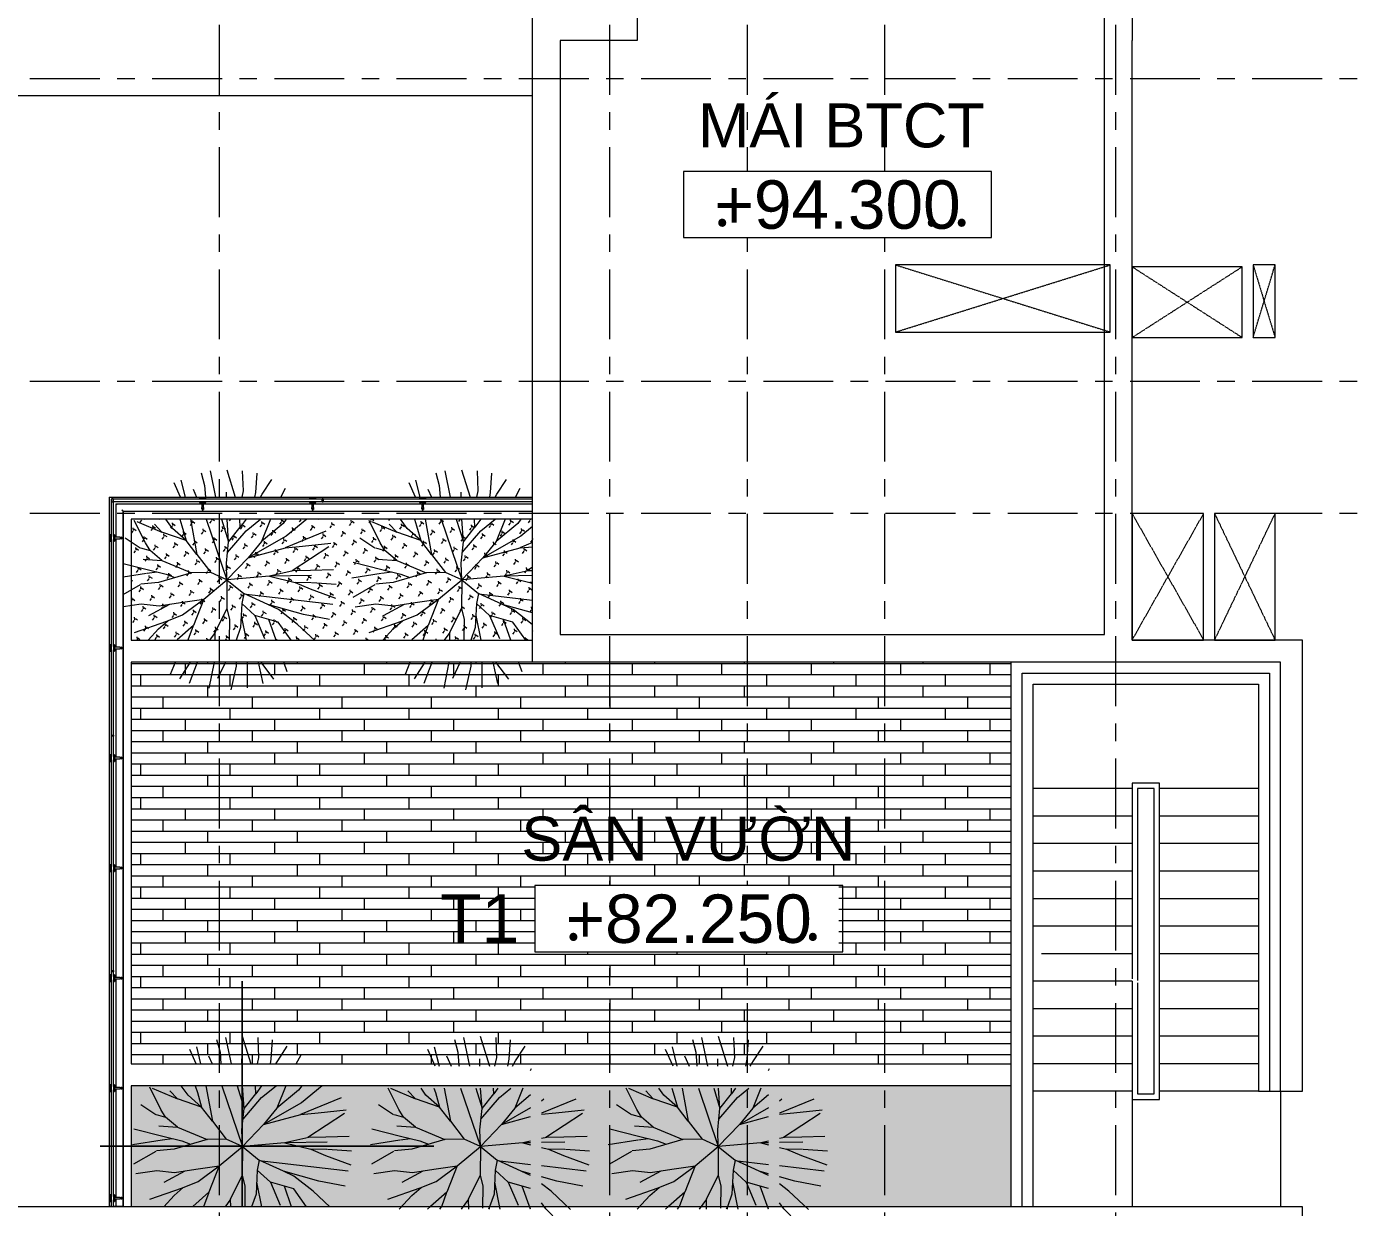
# Model space of a CAD drawing. Header units: millimetres. Extents: x -55734 to 162275, y -23881 to 125548.
# Drawn here: x 18150 to 30275, y 11595 to 22325 of the extents above; entities that cross this region are included whole.
import ezdxf
from ezdxf.enums import TextEntityAlignment as Align
from ezdxf.xclip import XClip

# ---------------------------------------------------------------- set-up
doc = ezdxf.new("R2010")
doc.units = ezdxf.units.MM
doc.header["$XCLIPFRAME"] = 0
doc.linetypes.add('Dash', pattern=[6.35, 3.175, -3.175])
doc.linetypes.add('Grid Line', pattern=[22.225, 12.7, -3.175, 3.175, -3.175])
for name, color, linetype, lineweight in [('A-DETL-GENF', 31, 'Continuous', 5), ('A-DETL-GENF-HDLN', 161, 'Dash', 5), ('A-FLOR-PATT', 8, 'Continuous', 9), ('CHU-1', 7, 'Continuous', 9), ('DIM', 1, 'Continuous', 5), ('KI-HIEU-1', 151, 'Continuous', 9), ('L-SITE', 91, 'Continuous', 5), ('NET THAY 1', 41, 'Continuous', 5), ('NET THAY 2', 55, 'Continuous', 5), ('NET-THAY', 2, 'Continuous', 9), ('TRUC', 225, 'Continuous', 5)]:
    doc.layers.add(name, color=color, linetype=linetype, lineweight=lineweight)
doc.styles.add('Arial', font='arial_0.ttf')
doc.styles.add('TA1', font='arial_0.ttf')

# ---------------------------------------------------------------- blocks, each defined once
blk = doc.blocks.new('Railing - NBS_RailInfillPnl_Post-658471-MẶT BẰNG CHIẾU MÁI')
at = {"layer": 'NET THAY 2'}
for p, q in [((-13, -5), (-13, 5)), ((13, 5), (-13, 5)), ((13, 5), (13, -5)), ((-13, -5), (13, -5))]:
    blk.add_line(p, q, dxfattribs=at)
blk = doc.blocks.new('Railing - Railing-575671-MẶT BẰNG CHIẾU MÁI')
at = {"layer": 'NET THAY 1'}
for p, q in [((18901, 18050), (18901, 11602)), ((18901, 18050), (22751, 18050)), ((18961, 17990), (18961, 17684)), ((18961, 17990), (19745, 17990)), ((19757, 17990), (20745, 17990)), ((20757, 17990), (21745, 17990)), ((21757, 17990), (22751, 17990)), ((19028, 11602), (19028, 17923)), ((19028, 17923), (22751, 17923)), ((19028, 17923), (19028, 11602)), ((19028, 17923), (22751, 17923)), ((18961, 17672), (18961, 16684)), ((18961, 16672), (18961, 15684)), ((18961, 15672), (18961, 14684)), ((18961, 14672), (18961, 13684)), ((18961, 13672), (18961, 12684)), ((18961, 12672), (18961, 11684)), ((18961, 11672), (18961, 11602)), ((18920, 11602), (18901, 11602)), ((18961, 11602), (18941, 11602)), ((18971, 11602), (18961, 11602)), ((19016, 11602), (18971, 11602)), ((19028, 11602), (19016, 11602))]:
    blk.add_line(p, q, dxfattribs=at)
for points, knots in [([(18971, 17980), (18970, 17981), (18968, 17982), (18967, 17984), (18966, 17985), (18965, 17985), (18964, 17986), (18964, 17987), (18963, 17987), (18962, 17988), (18962, 17989), (18961, 17989), (18961, 17990), (18961, 17990), (18961, 17990)], [-1, -1, -1, -1, -0.833333, -0.75, -0.666667, -0.625, -0.583333, -0.5, -0.458333, -0.416667, -0.333333, -0.25, -0.166667, 0, 0, 0, 0]), ([(19028, 17923), (19028, 17923), (19027, 17923), (19027, 17924), (19026, 17925), (19025, 17925), (19025, 17926), (19024, 17927), (19023, 17927), (19022, 17928), (19021, 17929), (19020, 17930), (19018, 17932), (19017, 17934), (19016, 17935)], [-1, -1, -1, -1, -0.833333, -0.75, -0.666667, -0.583333, -0.541667, -0.5, -0.416667, -0.375, -0.333333, -0.25, -0.166667, 0, 0, 0, 0])]:
    blk.add_open_spline(points, degree=3, knots=knots, dxfattribs=at)
at = {"extrusion": (0, 0, -1), "zscale": -1, "rotation": 90}
for p in [(-18931, 18020), (-20841, 18020)]:
    blk.add_blockref('Railing - NBS_RailInfillPnl_Post-658471-MẶT BẰNG CHIẾU MÁI', p, dxfattribs=at)
at = {"extrusion": (0, 0, -1), "zscale": -1}
for p in [(-18931, 15881), (-18931, 13741)]:
    blk.add_blockref('Railing - NBS_RailInfillPnl_Post-658471-MẶT BẰNG CHIẾU MÁI', p, dxfattribs=at)
blk = doc.blocks.new('Top Rail Type - Top Rail_Internal_-575676-MẶT BẰNG CHIẾU MÁI')
at = {"layer": 'NET THAY 1'}
for p, q in [((18926, 18031), (18920, 18031)), ((18920, 18031), (18920, 17699)), ((19729, 18031), (18936, 18031)), ((18941, 17693), (18941, 18009)), ((18941, 18009), (19736, 18009)), ((19766, 18009), (20736, 18009)), ((20729, 18031), (19772, 18031)), ((20766, 18009), (20836, 18009)), ((20836, 18031), (20772, 18031)), ((21729, 18031), (20846, 18031)), ((20846, 18009), (21736, 18009)), ((21766, 18009), (22751, 18009)), ((22751, 18031), (21772, 18031)), ((18920, 17656), (18920, 16699)), ((18941, 16693), (18941, 17663)), ((18920, 16656), (18920, 15886)), ((18941, 15886), (18941, 16663)), ((18920, 15876), (18920, 15699)), ((18941, 15693), (18941, 15876)), ((18920, 15656), (18920, 14699)), ((18941, 14693), (18941, 15663)), ((18920, 14656), (18920, 13746)), ((18941, 13746), (18941, 14663)), ((18920, 13736), (18920, 13699)), ((18941, 13693), (18941, 13736)), ((18920, 13656), (18920, 12699)), ((18941, 12693), (18941, 13663)), ((18920, 12656), (18920, 11699)), ((18941, 11693), (18941, 12663)), ((18920, 11656), (18920, 11602)), ((18941, 11602), (18941, 11663)), ((18920, 11602), (18941, 11602))]:
    blk.add_line(p, q, dxfattribs=at)
blk = doc.blocks.new('ALB-RAILING 32 - ALB-BALUSTER-537417-MẶT BẰNG CHIẾU MÁI')
at = {"layer": 'NET THAY 1'}
for p, q in [((-30, 101), (-30, 92)), ((-30, 101), (30, 101)), ((-21, 101), (-30, 101)), ((-30, 92), (-29, 92)), ((30, 92), (-30, 92)), ((-30, 70), (-30, 63)), ((-30, 70), (30, 70)), ((-29, 70), (-30, 70)), ((-30, 63), (-15, 63)), ((30, 63), (-30, 63)), ((-7, 63), (-7, 15)), ((7, 15), (7, 63)), ((15, 63), (30, 63)), ((30, 101), (21, 101)), ((29, 92), (30, 92)), ((30, 70), (29, 70)), ((30, 92), (30, 101)), ((30, 63), (30, 70))]:
    blk.add_line(p, q, dxfattribs=at)
at = {"layer": 'NET THAY 1', "flags": 128}
for points in [[(-7, 3), (-7, 4), (-7, 4), (-7, 5), (-7, 5), (-7, 5), (-7, 6), (-7, 6), (-7, 7), (-7, 7), (-7, 8), (-7, 8), (-7, 9), (-7, 10), (-7, 10), (-7, 11), (-7, 11), (-7, 12), (-7, 12), (-7, 13), (-7, 14), (-7, 14), (-7, 15), (-7, 15)], [(7, 15), (7, 14), (7, 14), (7, 13), (7, 13), (7, 12), (7, 11), (7, 11), (7, 10), (7, 10), (7, 9), (7, 9), (7, 8), (7, 8), (7, 7), (7, 7), (7, 6), (7, 6), (7, 5), (7, 5), (7, 4), (7, 4), (7, 3), (7, 3), (7, 3), (7, 2), (7, 2), (7, 2), (7, 1), (7, 1), (7, 1), (7, 1), (7, 1), (7, 0), (7, 0), (7, 0), (7, 0), (7, 0), (7, 0), (7, 0)], [(7, 0), (7, 0), (7, -1), (7, -1), (7, -1), (7, -1), (7, -2)], [(-5, -5), (-5, -4), (-6, -4), (-6, -4)], [(0, -7), (0, -7), (-1, -7), (-1, -7), (-1, -7), (-1, -7), (-2, -7)], [(6, -4), (6, -4), (6, -4), (5, -4), (5, -5), (5, -5), (5, -5), (5, -5), (4, -5), (4, -6), (4, -6), (4, -6), (4, -6), (3, -6), (3, -6), (3, -6), (3, -7), (2, -7), (2, -7), (2, -7), (1, -7), (1, -7), (1, -7), (1, -7), (0, -7), (0, -7), (0, -7)]]:
    blk.add_lwpolyline(points, dxfattribs=at)
at = {"layer": 'NET THAY 1'}
for start, end in [(90, 270), (270, 90)]:
    blk.add_arc((0, 0), 7, start, end, dxfattribs=at)
blk = doc.blocks.new('CAY XANH 1 - new block_dwg_110_植栽_中_高木 - 落葉1_φ4000_H5500-1445069-IDEA-4th Storey - Detail-V101-MẶT BẰNG CHIẾU MÁI')
at = {"layer": 'L-SITE'}
for p, q in [((-306, 1976), (-208, 1501)), ((-5, 2000), (152, 1501)), ((-842, 1501), (-958, 1760)), ((-838, 1808), (-762, 1501)), ((-615, 1645), (-551, 1501)), ((-10, 1501), (-10, 1592)), ((978, 1501), (1065, 1665)), ((791, 1101), (625, 696)), ((-1850, 759), (-1578, 578)), ((-1570, 578), (-1398, 529)), ((1289, 674), (1057, 580)), ((-2000, 33), (-1462, 119)), ((-1453, 121), (-1278, 144)), ((1289, 226), (1188, 159)), ((-1975, -315), (-1571, -88)), ((-1423, -653), (-1041, -445)), ((1289, -376), (303, -262)), ((258, -651), (347, -1099)), ((894, -1099), (762, -724)), ((-703, -1095), (-608, -832)), ((-1024, -1718), (-938, -1499)), ((-670, -1499), (-866, -1803)), ((-682, -1880), (-536, -1499)), ((-321, -1974), (-229, -1499)), ((-25, -1499), (-170, -1795)), ((365, -1499), (365, -1967)), ((659, -1888), (572, -1499)), ((855, -1808), (622, -1499)), ((1097, -1672), (1036, -1499))]:
    blk.add_line(p, q, dxfattribs=at)
at = {"layer": 'L-SITE', "flags": 128}
for points in [[(-472, 1941), (-408, 1715), (-391, 1501)], [(274, 1501), (298, 1613), (285, 1980)], [(541, 1934), (518, 1586), (503, 1501)], [(608, 1501), (641, 1557), (813, 1820)], [(-1522, 376), (-1182, 348), (-1399, 530), (-1482, 672), (-1685, 1077)], [(-1640, 1059), (-1182, 862), (-1319, 1008)], [(-860, 1101), (-819, 978), (-743, 713), (-1182, 862)], [(-665, 1101), (-546, 458), (-743, 713), (-989, 932), (-1112, 1101)], [(-376, 1101), (0, 0), (-295, 133)], [(-98, 1101), (30, 691), (242, 956)], [(1289, 164), (1206, 162), (773, 64), (0, 0), (-10, 303), (30, 691), (1, 1101)], [(1078, 1101), (1021, 1024), (625, 696), (384, 396), (0, 0), (305, -251), (268, -432)], [(10, 497), (348, 890), (611, 1101)], [(348, 1101), (242, 956), (234, 1101)], [(1289, 968), (1074, 790), (384, 396), (1064, 582), (1289, 600)], [(-1974, 319), (-1451, 187), (-1104, 101), (-945, 37)], [(-1182, 348), (-645, 125), (-1245, -52), (-1564, -80)], [(-546, 458), (-295, 133), (-645, 125)], [(-1683, -957), (-1092, -755), (-807, -637), (-423, -352), (0, 0), (-5, -527)], [(1289, 74), (773, 64), (1241, -50)], [(1289, -51), (1241, -50), (1289, -71)], [(-1938, -494), (-1560, -440), (-1235, -475), (-846, -416), (-423, -352), (-610, -834), (-905, -1095)], [(508, -651), (268, -432), (248, -870), (166, -1099)], [(1289, -604), (743, -453), (305, -251)], [(1284, -817), (935, -541), (743, -453)], [(-217, -960), (-5, -527), (44, -720), (40, -1099)], [(1165, -1099), (931, -773), (508, -651), (685, -1070)], [(-1433, -1099), (-1244, -895), (-1077, -745)], [(-213, -1099), (-217, -960), (-316, -1099)], [(76, -1999), (175, -1573), (173, -1499)]]:
    blk.add_lwpolyline(points, dxfattribs=at)
blk = doc.blocks.new('CAY XANH 1 - new block_dwg-V102-MẶT BẰNG CHIẾU MÁI')
at = {"xscale": 0.5, "yscale": 0.5, "zscale": 0.5}
blk.add_blockref('CAY XANH 1 - new block_dwg_110_植栽_中_高木 - 落葉1_φ4000_H5500-1445069-IDEA-4th Storey - Detail-V101-MẶT BẰNG CHIẾU MÁI', (-494874, 495980), dxfattribs=at)
blk = doc.blocks.new('CAY XANH 1 - CAY XANH 1-V105-MẶT BẰNG CHIẾU MÁI')
blk.add_blockref('CAY XANH 1 - new block_dwg-V102-MẶT BẰNG CHIẾU MÁI', (494876, -495981))
blk = doc.blocks.new('CAY XANH 1 - new block_dwg_110_植栽_中_高木 - 落葉1_φ4000_H5500-1445069-IDEA-4th Storey - Detail-V106-MẶT BẰNG CHIẾU MÁI')
at = {"layer": 'L-SITE'}
for p, q in [((-306, 1976), (-208, 1501)), ((-5, 2000), (152, 1501)), ((-842, 1501), (-958, 1760)), ((-838, 1808), (-762, 1501)), ((-615, 1645), (-551, 1501)), ((-10, 1501), (-10, 1592)), ((978, 1501), (1065, 1665)), ((791, 1101), (625, 696)), ((-1850, 759), (-1578, 578)), ((1796, 880), (1057, 580)), ((-1570, 578), (-1398, 529)), ((1855, 599), (1188, 159)), ((-1889, 50), (-1462, 119)), ((-1453, 121), (-1278, 144)), ((-1889, -267), (-1571, -88)), ((1984, -88), (1545, -58)), ((-1423, -653), (-1041, -445)), ((1923, -449), (303, -262)), ((258, -651), (347, -1099)), ((894, -1099), (762, -724)), ((-703, -1095), (-608, -832)), ((-1024, -1718), (-938, -1499)), ((-670, -1499), (-866, -1803)), ((-682, -1880), (-536, -1499)), ((-321, -1974), (-229, -1499)), ((-25, -1499), (-170, -1795)), ((365, -1499), (365, -1967)), ((659, -1888), (572, -1499)), ((855, -1808), (622, -1499)), ((1097, -1672), (1036, -1499))]:
    blk.add_line(p, q, dxfattribs=at)
at = {"layer": 'L-SITE', "flags": 128}
for points in [[(-472, 1941), (-408, 1715), (-391, 1501)], [(274, 1501), (298, 1613), (285, 1980)], [(541, 1934), (518, 1586), (503, 1501)], [(608, 1501), (641, 1557), (813, 1820)], [(-1522, 376), (-1182, 348), (-1399, 530), (-1482, 672), (-1685, 1077)], [(-1640, 1059), (-1182, 862), (-1319, 1008)], [(-860, 1101), (-819, 978), (-743, 713), (-1182, 862)], [(-665, 1101), (-546, 458), (-743, 713), (-989, 932), (-1112, 1101)], [(-376, 1101), (0, 0), (-295, 133)], [(-98, 1101), (30, 691), (242, 956)], [(1939, 182), (1516, 167), (1206, 162), (773, 64), (0, 0), (-10, 303), (30, 691), (1, 1101)], [(1078, 1101), (1021, 1024), (625, 696), (384, 396), (0, 0), (305, -251), (268, -432)], [(10, 497), (348, 890), (611, 1101)], [(348, 1101), (242, 956), (234, 1101)], [(1450, 1101), (1074, 790), (384, 396), (1064, 582), (1374, 607), (1887, 662)], [(-1889, 297), (-1451, 187), (-1104, 101), (-945, 37)], [(-1182, 348), (-645, 125), (-1245, -52), (-1564, -80)], [(-546, 458), (-295, 133), (-645, 125)], [(-1683, -957), (-1092, -755), (-807, -637), (-423, -352), (0, 0), (-5, -527)], [(1538, 78), (773, 64), (1241, -50)], [(1534, -57), (1241, -50), (1512, -168), (1971, -338)], [(-1890, -487), (-1560, -440), (-1235, -475), (-846, -416), (-423, -352), (-610, -834), (-905, -1095)], [(508, -651), (268, -432), (248, -870), (166, -1099)], [(1865, -721), (1389, -632), (743, -453), (305, -251)], [(1590, -1099), (1284, -817), (935, -541), (743, -453)], [(-217, -960), (-5, -527), (44, -720), (40, -1099)], [(1165, -1099), (931, -773), (508, -651), (685, -1070)], [(-1433, -1099), (-1244, -895), (-1077, -745)], [(-213, -1099), (-217, -960), (-316, -1099)], [(76, -1999), (175, -1573), (173, -1499)]]:
    blk.add_lwpolyline(points, dxfattribs=at)
blk = doc.blocks.new('CAY XANH 1 - new block_dwg-V107-MẶT BẰNG CHIẾU MÁI')
at = {"xscale": 0.5, "yscale": 0.5, "zscale": 0.5}
blk.add_blockref('CAY XANH 1 - new block_dwg_110_植栽_中_高木 - 落葉1_φ4000_H5500-1445069-IDEA-4th Storey - Detail-V106-MẶT BẰNG CHIẾU MÁI', (-494874, 495980), dxfattribs=at)
blk = doc.blocks.new('CAY XANH 1 - CAY XANH 1-V109-MẶT BẰNG CHIẾU MÁI')
blk.add_blockref('CAY XANH 1 - new block_dwg-V107-MẶT BẰNG CHIẾU MÁI', (494876, -495981))
blk = doc.blocks.new('CAY XANH 1 - new block_dwg_110_植栽_中_高木 - 落葉1_φ4000_H5500-1445069-IDEA-4th Storey - Detail-V110-MẶT BẰNG CHIẾU MÁI')
at = {"layer": 'L-SITE'}
for p, q in [((-306, 1976), (-208, 1501)), ((-5, 2000), (152, 1501)), ((-842, 1501), (-958, 1760)), ((-838, 1808), (-762, 1501)), ((-615, 1645), (-551, 1501)), ((-10, 1501), (-10, 1592)), ((978, 1501), (1065, 1665)), ((791, 1101), (625, 696)), ((-1850, 759), (-1578, 578)), ((1796, 880), (1057, 580)), ((-1570, 578), (-1398, 529)), ((1855, 599), (1188, 159)), ((-2000, 33), (-1462, 119)), ((-1453, 121), (-1278, 144)), ((-1975, -315), (-1571, -88)), ((1984, -88), (1545, -58)), ((-1423, -653), (-1041, -445)), ((1923, -449), (303, -262)), ((258, -651), (347, -1099)), ((894, -1099), (762, -724)), ((-703, -1095), (-608, -832))]:
    blk.add_line(p, q, dxfattribs=at)
at = {"layer": 'L-SITE', "flags": 128}
for points in [[(-472, 1941), (-408, 1715), (-391, 1501)], [(274, 1501), (298, 1613), (285, 1980)], [(541, 1934), (518, 1586), (503, 1501)], [(608, 1501), (641, 1557), (813, 1820)], [(-1522, 376), (-1182, 348), (-1399, 530), (-1482, 672), (-1685, 1077)], [(-1640, 1059), (-1182, 862), (-1319, 1008)], [(-860, 1101), (-819, 978), (-743, 713), (-1182, 862)], [(-665, 1101), (-546, 458), (-743, 713), (-989, 932), (-1112, 1101)], [(-376, 1101), (0, 0), (-295, 133)], [(-98, 1101), (30, 691), (242, 956)], [(1939, 182), (1516, 167), (1206, 162), (773, 64), (0, 0), (-10, 303), (30, 691), (1, 1101)], [(1078, 1101), (1021, 1024), (625, 696), (384, 396), (0, 0), (305, -251), (268, -432)], [(10, 497), (348, 890), (611, 1101)], [(348, 1101), (242, 956), (234, 1101)], [(1450, 1101), (1074, 790), (384, 396), (1064, 582), (1374, 607), (1887, 662)], [(-1974, 319), (-1451, 187), (-1104, 101), (-945, 37)], [(-1182, 348), (-645, 125), (-1245, -52), (-1564, -80)], [(-546, 458), (-295, 133), (-645, 125)], [(-1683, -957), (-1092, -755), (-807, -637), (-423, -352), (0, 0), (-5, -527)], [(1538, 78), (773, 64), (1241, -50)], [(1534, -57), (1241, -50), (1512, -168), (1971, -338)], [(-1938, -494), (-1560, -440), (-1235, -475), (-846, -416), (-423, -352), (-610, -834), (-905, -1095)], [(508, -651), (268, -432), (248, -870), (166, -1099)], [(1865, -721), (1389, -632), (743, -453), (305, -251)], [(1590, -1099), (1284, -817), (935, -541), (743, -453)], [(-217, -960), (-5, -527), (44, -720), (40, -1099)], [(1165, -1099), (931, -773), (508, -651), (685, -1070)], [(-1433, -1099), (-1244, -895), (-1077, -745)], [(-213, -1099), (-217, -960), (-316, -1099)]]:
    blk.add_lwpolyline(points, dxfattribs=at)
blk = doc.blocks.new('CAY XANH 1 - new block_dwg-V111-MẶT BẰNG CHIẾU MÁI')
at = {"xscale": 0.5, "yscale": 0.5, "zscale": 0.5}
blk.add_blockref('CAY XANH 1 - new block_dwg_110_植栽_中_高木 - 落葉1_φ4000_H5500-1445069-IDEA-4th Storey - Detail-V110-MẶT BẰNG CHIẾU MÁI', (-494874, 495980), dxfattribs=at)
blk = doc.blocks.new('CAY XANH 1 - CAY XANH_dwg-V112-MẶT BẰNG CHIẾU MÁI')
at = {"layer": 'L-SITE'}
for p, q in [((28746.5, 0), (28733, 0)), ((28788.3, 0), (28770.7, 0)), ((28931.4, 0), (28921.9, 0)), ((29155.3, 0), (29164.1, 0))]:
    blk.add_line(p, q, dxfattribs=at)
at = {"layer": 'L-SITE', "flags": 128}
for points in [[(28597.4, 0), (28603.7, 0), (28662, 0), (28642.6, 0), (28600.1, 0), (28579.1, 0), (28609.9, 0), (28604, 0), (28575.2, 0), (28563.7, 0), (28584.7, 0), (28609.9, 0), (28613.8, 0), (28600.1, 0), (28611.8, 0), (28638.7, 0), (28677.6, 0), (28708.4, 0), (28713.9, 0), (28725.7, 0), (28715.9, 0), (28712.3, 0), (28702.5, 0), (28691, 0), (28706.4, 0), (28731.3, 0), (28735.2, 0), (28750.6, 0), (28756.5, 0), (28781.4, 0), (28806.3, 0), (28821.7, 0), (28833.5, 0), (28837.1, 0), (28862.3, 0), (28883.3, 0), (28898.7, 0), (28916, 0), (28931.4, 0)], [(28591.6, 0), (28570.9, 0), (28578.4, 0), (28591.6, 0)], [(28694.1, 0), (28684.6, 0), (28661.3, 0), (28659.4, 0), (28644, 0), (28634.5, 0), (28611.2, 0), (28603.7, 0), (28597.4, 0)], [(28597.4, 0), (28603.7, 0), (28609.6, 0), (28597.4, 0)], [(28647.5, 0), (28660.7, 0), (28678.3, 0), (28673.9, 0), (28669.5, 0), (28647.5, 0)], [(29039.2, 0), (29014.3, 0), (28989.4, 0), (28974, 0), (28975.7, 0), (28958.6, 0), (28943.2, 0), (28925.9, 0), (28918, 0), (28931.4, 0), (28920, 0), (28895.1, 0), (28877.7, 0), (28821.5, 0), (28814, 0), (28794.6, 0), (28769.7, 0), (28707.5, 0), (28715.4, 0), (28722.9, 0), (28717.3, 0), (28707.5, 0), (28702, 0), (28694.1, 0)], [(28752.4, 0), (28737, 0), (28715.7, 0)], [(28715.7, 0), (28725.2, 0), (28721.6, 0)], [(28733, 0), (28738.9, 0), (28756, 0), (28765.8, 0), (28771.4, 0), (28775.3, 0), (28781.2, 0), (28788.7, 0), (28792.7, 0), (28732.7, 0)], [(28732.7, 0), (28740.3, 0), (28815.9, 0), (28825.4, 0), (28881.6, 0), (28895.1, 0), (28898.7, 0), (28889.2, 0), (28895.1, 0), (28904.6, 0), (28921.9, 0), (28927.8, 0)], [(28733, 0), (28735, 0), (28740.6, 0), (28746.5, 0), (28765.8, 0), (28752.4, 0)], [(28763.8, 0), (28748.4, 0), (28746.5, 0)], [(28785.1, 0), (28788.7, 0), (28790.7, 0), (28785.1, 0), (28763.8, 0)], [(28770.7, 0), (28768.5, 0), (28779.5, 0), (28788.3, 0)], [(28817.6, 0), (28796.6, 0), (28785.1, 0)], [(28921.9, 0), (28908.5, 0), (28910.5, 0), (28893.1, 0), (28898.7, 0), (28893.1, 0), (28867.9, 0), (28812, 0)], [(28812, 0), (28823.5, 0), (28817.6, 0)], [(28927.8, 0), (28939.3, 0), (28941.3, 0), (28946.8, 0), (28956.7, 0), (28933.4, 0), (28921.9, 0), (28931.4, 0), (28946.8, 0), (28962.2, 0), (28970.1, 0), (28981.6, 0), (28995, 0)], [(29091.3, 0), (29110.6, 0), (29116.2, 0), (29106.7, 0), (29089.3, 0), (29081.8, 0), (29072, 0), (29058.5, 0), (29037.2, 0), (29033.6, 0), (29018.2, 0), (29008.4, 0), (29002.8, 0), (28997, 0), (28983.5, 0), (28966.2, 0), (28958.6, 0), (28956.7, 0), (28939.3, 0), (28921.9, 0)], [(28921.9, 0), (28931.4, 0), (28933.4, 0), (28943.2, 0), (28956.7, 0), (28954.7, 0), (28958.6, 0), (28975.7, 0), (28981.6, 0), (28987.5, 0), (29004.8, 0), (29037.2, 0), (29047.1, 0), (29053, 0), (29041.2, 0), (29043.1, 0), (29051, 0), (29068.4, 0)], [(28995, 0), (29010.4, 0), (29025.8, 0), (29020.2, 0), (29006.5, 0)], [(29006.5, 0), (29025.8, 0), (29029.7, 0), (29018.2, 0), (29025.8, 0), (29045.1, 0), (29053, 0), (29062.5, 0), (29070, 0), (29083.8, 0), (29108.7, 0), (29114.5, 0)], [(29312.7, 0), (29293.4, 0), (29302.9, 0), (29316.3, 0), (29320.3, 0), (29302.9, 0), (29285.5, 0), (29262.6, 0), (29270.1, 0), (29304.9, 0), (29312.7, 0), (29304.9, 0), (29297.3, 0), (29281.9, 0), (29327.3, 0), (29348.6, 0), (29330.1, 0), (29343.5, 0), (29390.9, 0), (29381.4, 0), (29362, 0), (29366, 0), (29373.5, 0), (29352.5, 0), (29344.7, 0), (29331.2, 0), (29311.9, 0), (29298.5, 0), (29229.9, 0), (29212.5, 0), (29205, 0), (29176.1, 0), (29168.3, 0), (29150.9, 0), (29145.3, 0), (29160.7, 0), (29174.2, 0), (29170.2, 0), (29152.9, 0), (29145.3, 0), (29102.8, 0), (29106.7, 0), (29070, 0), (29043.1, 0), (29037.2, 0)], [(29037.2, 0), (29058.5, 0), (29072, 0), (29087.4, 0), (29099.2, 0), (29089.3, 0), (29075.9, 0), (29068.4, 0), (29104.7, 0), (29116.2, 0)], [(29116.2, 0), (29091.3, 0), (29083.8, 0), (29070, 0), (29049, 0), (29039.2, 0)], [(29068.4, 0), (29056.6, 0), (29060.5, 0), (29112.3, 0), (29147, 0), (29158.4, 0), (29135.5, 0), (29131.6, 0), (29147, 0), (29162.4, 0), (29169.9, 0), (29187.3, 0), (29195.1, 0), (29222, 0), (29233.5, 0), (29256.7, 0), (29210.9, 0), (29220.4, 0), (29208.6, 0), (29224, 0), (29237.7, 0), (29247.2, 0), (29260.6, 0), (29268.5, 0), (29283.9, 0), (29299.3, 0), (29312.7, 0)], [(29114.5, 0), (29100.8, 0), (29091.3, 0)], [(29160.7, 0), (29147, 0), (29133.5, 0), (29139.4, 0), (29162.4, 0), (29170.2, 0), (29154.8, 0)], [(29164.1, 0), (29172.9, 0), (29179.5, 0), (29192.7, 0), (29186.1, 0), (29150.9, 0), (29144.3, 0), (29137.8, 0), (29144.3, 0), (29155.3, 0)], [(29154.8, 0), (29162.4, 0), (29181.7, 0), (29191.5, 0), (29185.6, 0), (29212.5, 0), (29224, 0), (29205, 0), (29199.1, 0), (29177.8, 0), (29179.7, 0)], [(29179.7, 0), (29174.2, 0), (29160.7, 0)], [(29221.3, 0), (29199.3, 0), (29186.1, 0), (29199.3, 0)], [(29199.3, 0), (29210.3, 0), (29230.1, 0), (29241.1, 0), (29283.4, 0), (29301, 0), (29296.6, 0), (29238.9, 0), (29241.1, 0), (29225.7, 0), (29221.3, 0)]]:
    blk.add_lwpolyline(points, dxfattribs=at)
for points in [[(28645.7, 0), (28641.3, 0), (28706.9, 0), (28676.5, 0), (28672.1, 0), (28685.3, 0), (28676.5, 0)], [(28690.8, 0), (28669.5, 0), (28662, 0), (28675.4, 0), (28681, 0), (28698.3, 0), (28700.3, 0)], [(28737.7, 0), (28750.9, 0), (28759.7, 0), (28755.3, 0), (28737.7, 0), (28711.3, 0), (28700.3, 0), (28698.1, 0), (28715.7, 0), (28717.9, 0), (28722.3, 0), (28739.9, 0)], [(28785.9, 0), (28783.7, 0), (28768.3, 0), (28757.3, 0), (28752.9, 0), (28748.5, 0), (28768.3, 0), (28777.1, 0)], [(28904.6, 0), (28915.6, 0), (28871.6, 0), (28805.9, 0), (28810.3, 0), (28803.7, 0), (28873.8, 0), (28882.6, 0)], [(28871.6, 0), (28858.4, 0), (28851.8, 0), (28862.8, 0)], [(28898, 0), (28909, 0), (28928.8, 0), (28931, 0), (28935.4, 0), (28942, 0), (28931, 0), (28909, 0), (28880.4, 0)], [(28926.6, 0), (28942, 0), (28957.4, 0), (28950.8, 0), (28975, 0), (28957.4, 0), (28948.6, 0), (28915.6, 0)], [(28970.6, 0), (28975, 0), (28957.4, 0), (28942, 0), (28955.2, 0), (28950.8, 0)], [(29036.6, 0), (29043.2, 0), (29045.4, 0), (29025.6, 0), (29023.4, 0)], [(29118, 0), (29115.8, 0), (29135.6, 0), (29140, 0), (29129, 0)], [(29157.5, 0), (29161.9, 0), (29190.5, 0), (29194.9, 0), (29192.7, 0), (29205.9, 0), (29225.7, 0), (29219.1, 0), (29205.9, 0), (29203.7, 0), (29192.7, 0), (29164.1, 0)], [(29287, 0), (29239.4, 0), (29231.8, 0), (29294.6, 0), (29300.5, 0), (29319.8, 0), (29304.4, 0)]]:
    blk.add_lwpolyline(points, close=True, dxfattribs=at)
blk = doc.blocks.new('CAY XANH 1 - CAY XANH_dwg-V113-MẶT BẰNG CHIẾU MÁI')
at = {"layer": 'L-SITE'}
for p, q in [((0, -28746.5), (0, -28733)), ((0, -28788.3), (0, -28770.7)), ((0, -28931.4), (0, -28921.9)), ((0, -29096.5), (0, -29091.3)), ((0, -29091.3), (0, -29096.5))]:
    blk.add_line(p, q, dxfattribs=at)
at = {"layer": 'L-SITE', "flags": 128}
for points in [[(0, -28694.1), (0, -28684.6), (0, -28661.3), (0, -28659.4), (0, -28644), (0, -28634.5), (0, -28611.2), (0, -28603.7), (0, -28594.2), (0, -28603.7), (0, -28609.6), (0, -28592.2), (0, -28570.9), (0, -28578.4), (0, -28603.7), (0, -28662), (0, -28642.6), (0, -28600.1), (0, -28579.1), (0, -28609.9), (0, -28604), (0, -28575.2), (0, -28563.7), (0, -28584.7), (0, -28609.9), (0, -28613.8), (0, -28600.1), (0, -28611.8), (0, -28638.7), (0, -28677.6), (0, -28708.4), (0, -28713.9), (0, -28725.7), (0, -28715.9), (0, -28712.3), (0, -28702.5), (0, -28691), (0, -28706.4), (0, -28731.3), (0, -28735.2), (0, -28750.6), (0, -28756.5), (0, -28781.4), (0, -28806.3), (0, -28821.7), (0, -28833.5), (0, -28837.1), (0, -28862.3), (0, -28883.3), (0, -28898.7), (0, -28916), (0, -28931.4)], [(0, -28647.5), (0, -28660.7), (0, -28678.3), (0, -28673.9), (0, -28669.5), (0, -28647.5)], [(0, -29039.2), (0, -29014.3), (0, -28989.4), (0, -28974), (0, -28975.7), (0, -28958.6), (0, -28943.2), (0, -28925.9), (0, -28918), (0, -28931.4), (0, -28920), (0, -28895.1), (0, -28877.7), (0, -28821.5), (0, -28814), (0, -28794.6), (0, -28769.7), (0, -28707.5), (0, -28715.4), (0, -28722.9), (0, -28717.3), (0, -28707.5), (0, -28702), (0, -28694.1)], [(0, -28752.4), (0, -28737), (0, -28715.7)], [(0, -28715.7), (0, -28725.2), (0, -28721.6), (0, -28735), (0, -28740.6), (0, -28746.5), (0, -28765.8), (0, -28752.4)], [(0, -28733), (0, -28738.9), (0, -28756), (0, -28765.8), (0, -28771.4), (0, -28775.3), (0, -28781.2), (0, -28788.7), (0, -28792.7), (0, -28732.7)], [(0, -28732.7), (0, -28740.3), (0, -28815.9), (0, -28825.4), (0, -28881.6), (0, -28895.1), (0, -28898.7), (0, -28889.2), (0, -28895.1), (0, -28904.6), (0, -28921.9), (0, -28927.8)], [(0, -28763.8), (0, -28748.4), (0, -28746.5)], [(0, -28785.1), (0, -28788.7), (0, -28790.7), (0, -28785.1), (0, -28763.8)], [(0, -28770.7), (0, -28768.5), (0, -28779.5), (0, -28788.3)], [(0, -28817.6), (0, -28796.6), (0, -28785.1)], [(0, -28921.9), (0, -28908.5), (0, -28910.5), (0, -28893.1), (0, -28898.7), (0, -28893.1), (0, -28867.9), (0, -28812)], [(0, -28812), (0, -28823.5), (0, -28817.6)], [(0, -28927.8), (0, -28939.3), (0, -28941.3), (0, -28946.8), (0, -28956.7), (0, -28933.4), (0, -28921.9), (0, -28931.4), (0, -28946.8), (0, -28962.2), (0, -28970.1), (0, -28981.6), (0, -28995)], [(0, -29096.5), (0, -29089.3), (0, -29081.8), (0, -29072), (0, -29058.5), (0, -29037.2), (0, -29033.6), (0, -29018.2), (0, -29008.4), (0, -29002.8), (0, -28997), (0, -28983.5), (0, -28966.2), (0, -28958.6), (0, -28956.7), (0, -28939.3), (0, -28921.9)], [(0, -28921.9), (0, -28931.4), (0, -28933.4), (0, -28943.2), (0, -28956.7), (0, -28954.7), (0, -28958.6), (0, -28975.7), (0, -28981.6), (0, -28987.5), (0, -29004.8), (0, -29037.2), (0, -29047.1), (0, -29053), (0, -29041.2), (0, -29043.1), (0, -29051), (0, -29068.4)], [(0, -28995), (0, -29010.4), (0, -29025.8), (0, -29020.2), (0, -29006.5)], [(0, -29006.5), (0, -29025.8), (0, -29029.7), (0, -29018.2), (0, -29025.8), (0, -29045.1), (0, -29053), (0, -29062.5), (0, -29070), (0, -29083.8), (0, -29096.5)], [(0, -29096.5), (0, -29070), (0, -29043.1), (0, -29037.2)], [(0, -29037.2), (0, -29058.5), (0, -29072), (0, -29087.4), (0, -29096.5)], [(0, -29096.5), (0, -29091.3), (0, -29083.8), (0, -29070), (0, -29049), (0, -29039.2)], [(0, -29068.4), (0, -29056.6), (0, -29060.5), (0, -29096.5)], [(0, -29096.5), (0, -29089.3), (0, -29075.9), (0, -29068.4), (0, -29096.5)]]:
    blk.add_lwpolyline(points, dxfattribs=at)
for points in [[(0, -28645.7), (0, -28641.3), (0, -28706.9), (0, -28676.5), (0, -28672.1), (0, -28685.3), (0, -28676.5)], [(0, -28690.8), (0, -28669.5), (0, -28662), (0, -28675.4), (0, -28681), (0, -28698.3), (0, -28700.3)], [(0, -28737.7), (0, -28750.9), (0, -28759.7), (0, -28755.3), (0, -28737.7), (0, -28711.3), (0, -28700.3), (0, -28698.1), (0, -28715.7), (0, -28717.9), (0, -28722.3), (0, -28739.9)], [(0, -28785.9), (0, -28783.7), (0, -28768.3), (0, -28757.3), (0, -28752.9), (0, -28748.5), (0, -28768.3), (0, -28777.1)], [(0, -28904.6), (0, -28915.6), (0, -28871.6), (0, -28805.9), (0, -28810.3), (0, -28803.7), (0, -28873.8), (0, -28882.6)], [(0, -28871.6), (0, -28858.4), (0, -28851.8), (0, -28862.8)], [(0, -28898), (0, -28909), (0, -28928.8), (0, -28931), (0, -28935.4), (0, -28942), (0, -28931), (0, -28909), (0, -28880.4)], [(0, -28926.6), (0, -28942), (0, -28957.4), (0, -28950.8), (0, -28975), (0, -28957.4), (0, -28948.6), (0, -28915.6)], [(0, -28970.6), (0, -28975), (0, -28957.4), (0, -28942), (0, -28955.2), (0, -28950.8)], [(0, -29036.6), (0, -29043.2), (0, -29045.4), (0, -29025.6), (0, -29023.4)]]:
    blk.add_lwpolyline(points, close=True, dxfattribs=at)
blk = doc.blocks.new('CAY XANH 1 - CAY XANH 1-V114-MẶT BẰNG CHIẾU MÁI')
for name, p, xscale, yscale, zscale in [('CAY XANH 1 - CAY XANH_dwg-V113-MẶT BẰNG CHIẾU MÁI', (0, 111525), 3.851851851851833, 3.851851851851833, 3.851851851851833), ('CAY XANH 1 - CAY XANH_dwg-V112-MẶT BẰNG CHIẾU MÁI', (-106026, 0), 3.666666666666657, 3.666666666666657, 3.666666666666657)]:
    blk.add_blockref(name, p, dxfattribs=dict(xscale=xscale, yscale=yscale, zscale=zscale))
blk.add_blockref('CAY XANH 1 - new block_dwg-V111-MẶT BẰNG CHIẾU MÁI', (494876, -495981))
blk = doc.blocks.new('CAY XANH 1 - new block_dwg_110_植栽_中_高木 - 落葉1_φ4000_H5500-1445069-IDEA-4th Storey - Detail-682244-MẶT BẰNG CHIẾU MÁI')
at = {"layer": 'L-SITE'}
for p, q in [((-306, 1976), (-199, 1456)), ((-5, 2000), (166, 1456)), ((-822, 1456), (-958, 1760)), ((-838, 1808), (-751, 1456)), ((-615, 1645), (-531, 1456)), ((-10, 1456), (-10, 1592)), ((913, 1380), (932, 1417)), ((772, 1056), (625, 696)), ((-1850, 759), (-1578, 578)), ((1738, 856), (1113, 603)), ((1153, 856), (1113, 822)), ((-1570, 578), (-1398, 529)), ((1855, 599), (1188, 159)), ((-2000, 33), (-1462, 119)), ((-1453, 121), (-1278, 144)), ((1538, 78), (1113, 70)), ((-1975, -315), (-1571, -88)), ((1113, -19), (1241, -50)), ((1984, -88), (1545, -58)), ((-1423, -653), (-1041, -445)), ((913, -333), (303, -262)), ((913, -531), (743, -453)), ((1923, -449), (1113, -356)), ((258, -651), (355, -1144)), ((910, -1144), (762, -724)), ((914, -1133), (902, -1122)), ((-1186, -1344), (-1342, -1483)), ((-1024, -1718), (-878, -1344)), ((-682, -1880), (-476, -1344)), ((51, -1344), (-170, -1795)), ((365, -1344), (365, -1967)), ((855, -1808), (552, -1405)), ((1097, -1672), (981, -1344)), ((1278, -1483), (1113, -1324))]:
    blk.add_line(p, q, dxfattribs=at)
at = {"layer": 'L-SITE', "flags": 128}
for points in [[(-472, 1941), (-408, 1715), (-389, 1474), (-388, 1456)], [(264, 1456), (298, 1613), (285, 1980)], [(541, 1934), (518, 1586), (495, 1456)], [(581, 1456), (641, 1557), (813, 1820)], [(-1522, 376), (-1182, 348), (-1399, 530), (-1482, 672), (-1674, 1056)], [(-1634, 1056), (-1182, 862), (-1319, 1008)], [(-845, 1056), (-819, 978), (-743, 713), (-1182, 862)], [(-657, 1056), (-546, 458), (-743, 713), (-989, 932), (-1079, 1056)], [(-361, 1056), (0, 0), (-295, 133)], [(-84, 1056), (30, 691), (242, 956)], [(913, 96), (773, 64), (0, 0), (-10, 303), (30, 691), (4, 1056)], [(10, 497), (348, 890), (555, 1056)], [(315, 1056), (242, 956), (237, 1056)], [(913, 934), (625, 696), (384, 396), (0, 0), (305, -251), (268, -432)], [(913, 698), (384, 396), (913, 541)], [(1113, 586), (1374, 607), (1887, 662)], [(-1974, 319), (-1451, 187), (-1104, 101), (-945, 37)], [(-1182, 348), (-645, 125), (-1245, -52), (-1564, -80)], [(-546, 458), (-295, 133), (-645, 125)], [(-1683, -957), (-1092, -755), (-807, -637), (-423, -352), (0, 0), (-5, -527)], [(913, 67), (773, 64), (913, 30)], [(1939, 182), (1516, 167), (1206, 162), (1113, 141)], [(1534, -57), (1241, -50), (1512, -168), (1971, -338)], [(-1938, -494), (-1560, -440), (-1235, -475), (-846, -416), (-423, -352), (-610, -834), (-905, -1095), (-961, -1144)], [(508, -651), (268, -432), (248, -870), (165, -1101)], [(913, -500), (743, -453), (305, -251)], [(-217, -960), (-5, -527), (44, -720), (39, -1126)], [(913, -768), (508, -651), (685, -1070)], [(1865, -721), (1389, -632), (1113, -555)], [(1640, -1145), (1284, -817), (1113, -681)], [(-1475, -1144), (-1244, -895), (-1077, -745)], [(-740, -1144), (-703, -1095), (-608, -832)], [(-212, -1144), (-217, -960), (-348, -1144)], [(166, -1144), (165, -1101), (145, -1144)], [(1438, -1391), (1191, -1135), (1113, -1026)], [(-512, -1344), (-645, -1459), (-866, -1803)], [(-321, -1974), (-207, -1385), (-208, -1344)], [(76, -1999), (175, -1573), (170, -1344)], [(659, -1888), (552, -1405), (498, -1344)]]:
    blk.add_lwpolyline(points, dxfattribs=at)
blk = doc.blocks.new('CAY XANH 1 - new block_dwg-682243-MẶT BẰNG CHIẾU MÁI')
at = {"xscale": 0.5, "yscale": 0.5, "zscale": 0.5}
blk.add_blockref('CAY XANH 1 - new block_dwg_110_植栽_中_高木 - 落葉1_φ4000_H5500-1445069-IDEA-4th Storey - Detail-682244-MẶT BẰNG CHIẾU MÁI', (-494874, 495980), dxfattribs=at)
blk = doc.blocks.new('CAY XANH 1 - CAY XANH 1-678680-MẶT BẰNG CHIẾU MÁI')
blk.add_blockref('CAY XANH 1 - new block_dwg-682243-MẶT BẰNG CHIẾU MÁI', (494876, -495981))
blk = doc.blocks.new('Family1 - Family1-613323-MẶT BẰNG CHIẾU MÁI')
at = {"layer": 'A-DETL-GENF'}
for p, q in [((1000, 643), (0, 643)), ((0, 643), (0, 0)), ((1000, 0), (1000, 643)), ((0, 0), (1000, 0))]:
    blk.add_line(p, q, dxfattribs=at)
at = {"layer": 'A-DETL-GENF-HDLN'}
for p, q in [((0, 643), (1000, 1)), ((0, 0), (1000, 642))]:
    blk.add_line(p, q, dxfattribs=at)
blk = doc.blocks.new('Family1 - Family1-613324-MẶT BẰNG CHIẾU MÁI')
at = {"layer": 'A-DETL-GENF'}
for p, q in [((1950, 610), (0, 610)), ((0, 610), (0, 0)), ((1950, 0), (1950, 610)), ((0, 0), (1950, 0))]:
    blk.add_line(p, q, dxfattribs=at)
at = {"layer": 'A-DETL-GENF-HDLN'}
for p, q in [((0, 610), (1950, 1)), ((0, 0), (1950, 609))]:
    blk.add_line(p, q, dxfattribs=at)
blk = doc.blocks.new('Family1 - Family1-613325-MẶT BẰNG CHIẾU MÁI')
at = {"layer": 'A-DETL-GENF'}
for p, q in [((200, 660), (0, 660)), ((0, 660), (0, 0)), ((200, 0), (200, 660)), ((0, 0), (200, 0))]:
    blk.add_line(p, q, dxfattribs=at)
at = {"layer": 'A-DETL-GENF-HDLN'}
for p, q in [((0, 660), (200, 1)), ((0, 0), (200, 659))]:
    blk.add_line(p, q, dxfattribs=at)
blk = doc.blocks.new('Family1 - Family1-613644-MẶT BẰNG CHIẾU MÁI')
at = {"layer": 'A-DETL-GENF'}
for p, q in [((650, 1150), (0, 1150)), ((0, 1150), (0, 0)), ((650, 0), (650, 1150)), ((0, 0), (650, 0))]:
    blk.add_line(p, q, dxfattribs=at)
at = {"layer": 'A-DETL-GENF-HDLN'}
for p, q in [((0, 1150), (650, 1)), ((0, 0), (650, 1149))]:
    blk.add_line(p, q, dxfattribs=at)
blk = doc.blocks.new('Family1 - Family1-613645-MẶT BẰNG CHIẾU MÁI')
at = {"layer": 'A-DETL-GENF'}
for p, q in [((550, 1150), (0, 1150)), ((0, 1150), (0, 0)), ((550, 0), (550, 1150)), ((0, 0), (550, 0))]:
    blk.add_line(p, q, dxfattribs=at)
at = {"layer": 'A-DETL-GENF-HDLN'}
for p, q in [((0, 1150), (550, 1)), ((0, 0), (550, 1149))]:
    blk.add_line(p, q, dxfattribs=at)
blk = doc.blocks.new('A$C7E716810')
at = {"layer": 'A-FLOR-PATT', "lineweight": 5}
h = blk.add_hatch(dxfattribs=at)
h.set_pattern_fill('FP_28', color=256, style=0, pattern_type=2)
h.set_pattern_definition([(277.219, (2093383.16, 1896642.03), (100.375984, -77.8062945), [23.812, -155.793]), (232.219, (2093383.16, 1896642.03), (100.3754935, -77.8059143), [23.813, -103.188]), (322.219, (2093383.16, 1896642.03), (77.8059143, 100.3754935), [23.813, -103.188])])
h.paths.add_polyline_path([(27699, 16750), (31250, 16750), (31250, 17850), (27600, 17850), (27600, 16750)], flags=0)
h = blk.add_hatch(dxfattribs=at)
h.set_pattern_fill('FP_17', color=256, style=0, pattern_type=2)
h.set_pattern_definition([(180, (32799.97, 14709.75), (-1e-14, -101.6), []), (270, (32799.97, 14709.75), (203.2, -203.2), [101.6, -711.2]), (270, (32393.57, 14608.15), (203.2, -203.2), [101.6, -711.2])])
h.paths.add_polyline_path([(35600, 12900), (35600, 16550), (27600, 16550), (27600, 12900)])
h = blk.add_hatch(dxfattribs=at)
h.set_pattern_fill('FP_29', color=256, style=0, pattern_type=2)
h.set_pattern_definition([(277.219, (2096758.16, 1891492.03), (100.375984, -77.8062945), [23.812, -155.793]), (232.219, (2096758.16, 1891492.03), (100.3754935, -77.8059143), [23.813, -103.188]), (322.219, (2096758.16, 1891492.03), (77.8059143, 100.3754935), [23.813, -103.188])])
h.paths.add_polyline_path([(35600, 11600), (35600, 12700), (27600, 12700), (27600, 11600)])
for points in [[(36700, 15400), (35800, 15400)], [(36700, 13650), (36700, 12576), (36950, 12576), (36950, 15450), (36700, 15450), (36700, 13671)], [(36900, 12626), (36900, 15400), (36750, 15400), (36750, 13671)], [(36750, 13636), (36750, 12626), (36900, 12626), (36900, 15400), (36750, 15400), (36750, 13657)], [(37850, 15400), (36950, 15400)], [(36700, 15150), (35800, 15150)], [(37850, 15150), (36950, 15150)], [(36700, 14900), (35800, 14900)], [(37850, 14900), (36950, 14900)], [(36700, 14650), (35800, 14650)], [(37850, 14650), (36950, 14650)], [(36700, 14400), (35800, 14400)], [(37850, 14400), (36950, 14400)], [(36700, 14150), (35800, 14150)], [(37850, 14150), (36950, 14150)], [(36700, 13900), (35875, 13900)], [(37850, 13900), (36950, 13900)], [(36700, 13650), (35800, 13650)], [(37850, 13650), (36950, 13650)], [(36700, 13400), (35800, 13400)], [(37850, 13400), (36950, 13400)], [(36700, 13150), (35800, 13150)], [(37850, 13150), (36950, 13150)], [(36700, 12900), (35800, 12900)], [(37850, 12900), (36950, 12900)], [(36700, 12650), (35800, 12650)], [(37850, 12650), (36950, 12650)]]:
    blk.add_lwpolyline(points, dxfattribs=at)
at = {"layer": 'A-FLOR-PATT', "lineweight": 5, "elevation": 0}
blk.add_lwpolyline([(36700, 12576), (36700, 11600)], dxfattribs=at)
at = {"layer": 'NET-THAY'}
for p, q in [((36700, 31300), (36700, 22200)), ((36450, 16800), (36450, 31050)), ((32200, 24250), (32200, 22200)), ((31250, 16550), (31250, 22450)), ((32200, 22200), (31500, 22200)), ((31500, 22200), (31500, 16800)), ((31500, 16800), (36450, 16800))]:
    blk.add_line(p, q, dxfattribs=at)
at = {"layer": 'NET-THAY', "lineweight": 9}
for p, q in [((36700, 16750), (36700, 22200)), ((10150, 21700), (31250, 21700)), ((31250, 17850), (27600, 17850)), ((27600, 17850), (27600, 16750)), ((27600, 16750), (31250, 16750)), ((27600, 16550), (27600, 12900)), ((31250, 16550), (27600, 16550)), ((35600, 11600), (35600, 16550)), ((35700, 11600), (35700, 16450)), ((35700, 16450), (37950, 16450)), ((37950, 16450), (37950, 12650)), ((35800, 11600), (35800, 16350)), ((35800, 16350), (37850, 16350)), ((37850, 16350), (37850, 12650)), ((27600, 12900), (35600, 12900)), ((35600, 12700), (27600, 12700)), ((27600, 12700), (27600, 11600)), ((38050, 12650), (38050, 11600)), ((38050, 11600), (17700, 11600))]:
    blk.add_line(p, q, dxfattribs=at)
for points in [[(49300, 200), (34500, 200), (34500, 3400), (31900, 3400), (31900, 200), (17898, 200), (17900, 11400), (38250, 11400), (38250, 11600), (17700, 11600), (17698, 0), (32100, 0), (32100, 3200), (34300, 3200), (34300, 0), (49500, 0)], [(37850, 12650), (38250, 12650), (38250, 16750), (36700, 16750)], [(37850, 12650), (38050, 12650), (38050, 16550), (31250, 16550)]]:
    blk.add_lwpolyline(points, dxfattribs=at)
at = {"color": 94, "lineweight": 5}
for name, p in [('CAY XANH 1 - CAY XANH 1-V109-MẶT BẰNG CHIẾU MÁI', (28469, 17300)), ('CAY XANH 1 - CAY XANH 1-V105-MẶT BẰNG CHIẾU MÁI', (30603, 17300)), ('Railing - Railing-575671-MẶT BẰNG CHIẾU MÁI', (8499, 0)), ('Top Rail Type - Top Rail_Internal_-575676-MẶT BẰNG CHIẾU MÁI', (8499, 0)), ('ALB-RAILING 32 - ALB-BALUSTER-537417-MẶT BẰNG CHIẾU MÁI', (28250, 17939)), ('ALB-RAILING 32 - ALB-BALUSTER-537417-MẶT BẰNG CHIẾU MÁI', (29250, 17939)), ('ALB-RAILING 32 - ALB-BALUSTER-537417-MẶT BẰNG CHIẾU MÁI', (30250, 17939)), ('CAY XANH 1 - CAY XANH 1-V114-MẶT BẰNG CHIẾU MÁI', (28610, 12150)), ('CAY XANH 1 - CAY XANH 1-678680-MẶT BẰNG CHIẾU MÁI', (30773, 12150)), ('CAY XANH 1 - CAY XANH 1-678680-MẶT BẰNG CHIẾU MÁI', (32936, 12150))]:
    blk.add_blockref(name, p, dxfattribs=at)
at = {"color": 94, "lineweight": 5, "rotation": 90}
for p in [(27511, 17678), (27511, 16678), (27511, 15678), (27511, 14678), (27511, 13678), (27511, 12678), (27511, 11678)]:
    blk.add_blockref('ALB-RAILING 32 - ALB-BALUSTER-537417-MẶT BẰNG CHIẾU MÁI', p, dxfattribs=at)
at = {"layer": 'Defpoints', "lineweight": 5}
for name, p in [('Family1 - Family1-613324-MẶT BẰNG CHIẾU MÁI', (34550, 19550)), ('Family1 - Family1-613323-MẶT BẰNG CHIẾU MÁI', (36700, 19500)), ('Family1 - Family1-613325-MẶT BẰNG CHIẾU MÁI', (37800, 19500)), ('Family1 - Family1-613644-MẶT BẰNG CHIẾU MÁI', (36700, 16750)), ('Family1 - Family1-613645-MẶT BẰNG CHIẾU MÁI', (37450, 16750))]:
    blk.add_blockref(name, p, dxfattribs=at)
blk = doc.blocks.new('*U143')
at = {"color": 7, "ltscale": 30, "true_color": 0xffffff, "insert": (520, 350), "char_height": 200, "attachment_point": 5, "bg_fill": 3, "box_fill_scale": 1.25, "bg_fill_color": 256, "bg_fill_true_color": 13158600, "bg_fill_transparency": 0}
blk.add_mtext('\\A1;.      ..', dxfattribs=at)
blk.add_lwpolyline([(-200, 200), (1200, 200), (1200, 500), (-200, 500)], close=True)
at = {"color": 7, "style": 'Arial'}
blk.add_attdef('±0.000', text='', height=220, dxfattribs=at).set_placement((500, 350), align=Align.MIDDLE)
blk = doc.blocks.new('*U20')
at = {"color": 7, "ltscale": 30, "true_color": 0xffffff, "insert": (-420, 350), "char_height": 200, "attachment_point": 5, "bg_fill": 3, "box_fill_scale": 1.25, "bg_fill_color": 256, "bg_fill_true_color": 13158600, "bg_fill_transparency": 0}
blk.add_mtext('\\A1;.  .', dxfattribs=at)
blk.add_lwpolyline([(-700, 500), (-200, 500), (-200, 200), (-700, 200)], close=True)
at = {"color": 7, "ltscale": 30, "true_color": 0xffffff, "insert": (520, 350), "char_height": 200, "attachment_point": 5, "bg_fill": 3, "box_fill_scale": 1.25, "bg_fill_color": 256, "bg_fill_true_color": 13158600, "bg_fill_transparency": 0}
blk.add_mtext('\\A1;.      ..', dxfattribs=at)
at = {"color": 7, "style": 'Arial'}
blk.add_attdef('T1', text='', height=220, dxfattribs=at).set_placement((-450, 350), align=Align.MIDDLE_CENTER)
blk.add_lwpolyline([(-200, 200), (1200, 200), (1200, 500), (-200, 500)], close=True)
blk.add_attdef('±0.000', text='', height=220, dxfattribs=at).set_placement((500, 350), align=Align.MIDDLE)

msp = doc.modelspace()

# ---------------------------------------------------------------- linework, layer by layer
at = {"layer": 'TRUC', "linetype": 'Grid Line', "ltscale": 50}
for p, q in [((19900.5, 50122.6), (19900.5, -7437.9)), ((23450.5, 50122.6), (23450.5, -7437.9)), ((24700.5, 50122.6), (24700.5, -10105.5)), ((25950.5, 50122.6), (25950.5, -7437.9)), ((28050.5, 50122.6), (28050.5, -10105.5)), ((48819.1, 21849.9), (-17790.4, 21849.9)), ((48819.1, 19099.9), (-17790.4, 19099.9)), ((48819.1, 17899.9), (-20105, 17899.9))]:
    msp.add_line(p, q, dxfattribs=at)

# ---------------------------------------------------------------- block references
at = {"layer": 'DIM'}
msp.add_blockref('A$C7E716810', (-8499.6, -0.1), dxfattribs=at)

# ---------------------------------------------------------------- texts
at = {"layer": 'CHU-1', "style": 'TA1'}
for s, p in [('MÁI BTCT', (24254.9, 21228)), ('SÂN VƯỜN', (22647.7, 14745.4))]:
    msp.add_text(s, height=400, dxfattribs=at).set_placement(p)

# ---------------------------------------------------------------- next in the draw order: block references
at = {"layer": 'KI-HIEU-1', "linetype": 'ByBlock', "xscale": 2, "yscale": 2, "zscale": 2}
msp.add_blockref('*U143', (24522.7, 20008.5), dxfattribs=at).add_auto_attribs({'±0.000': '+94.300'})
at = {"layer": 'KI-HIEU-1', "linetype": 'ByBlock'}
ref = msp.add_blockref('*U20', (23169.4, 13518.2), dxfattribs=dict(at, xscale=2, yscale=2, zscale=2))
XClip(ref).set_block_clipping_path([(-200, 200), (1200, 500)])
ref.add_auto_attribs({'±0.000': '+82.250', 'T1': 'T1'})

doc.saveas('drawing.dxf')
